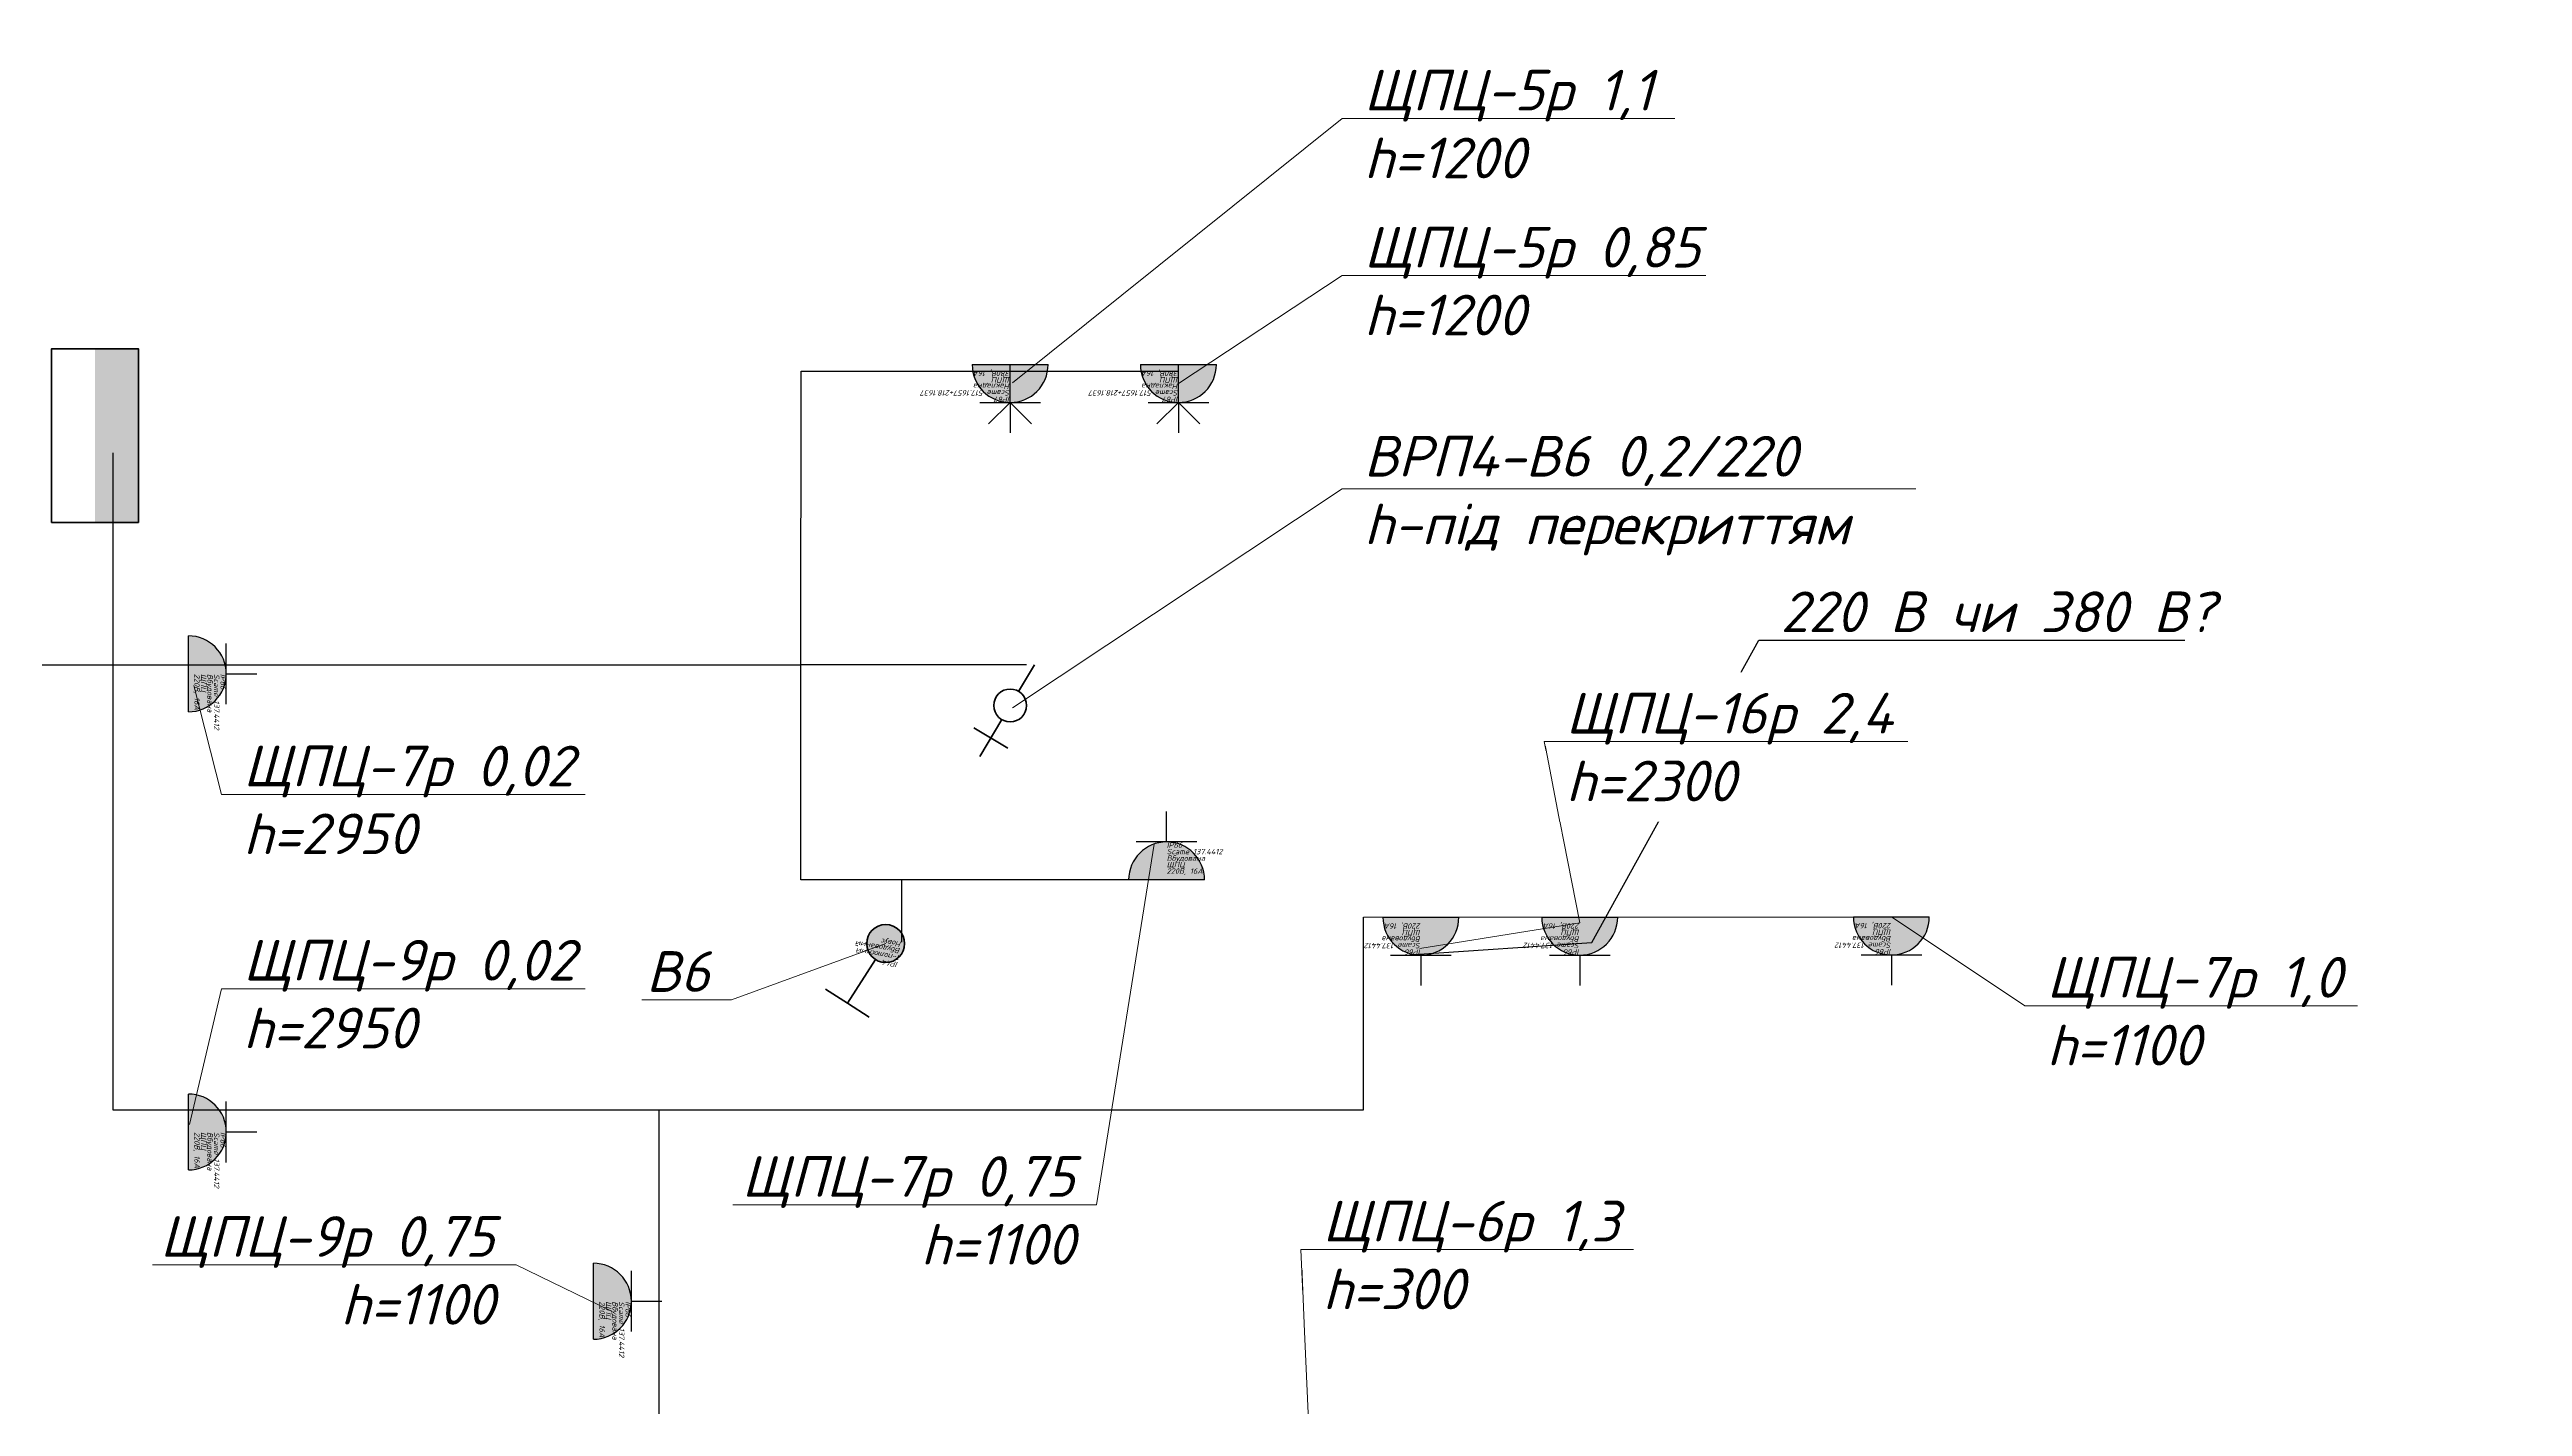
# Model space of a CAD drawing. Header units: millimetres. Extents: x -164867 to 807677, y -316775 to 513985.
# Drawn here: x -31061 to -19658, y 225977 to 232233 of the extents above; entities that cross this region are included whole.
import ezdxf
from ezdxf import colors
from ezdxf.entities.mleader import LeaderData, LeaderLine
from ezdxf.enums import TextEntityAlignment as Align
from ezdxf.math import Vec2, Vec3

# ---------------------------------------------------------------- set-up
doc = ezdxf.new("R2010")
doc.units = ezdxf.units.MM
doc.layers.get('Defpoints').update_dxf_attribs({"color": 140})
doc.layers.add('E_Hidden atributes', color=2, linetype='Continuous', plot=False)
for name, color, linetype, lineweight in [('E_В лотку', 5, 'Kabl_in_Lotok', 30), ('E_Вимикачі', 84, 'Continuous', 35), ('E_Обладнання', 84, 'Continuous', 35), ('E_Позначення', 7, 'Continuous', 15), ('E_Розп. мережі', 5, 'Continuous', 30), ('E_Щити', 1, 'Continuous', 50)]:
    doc.layers.add(name, color=color, linetype=linetype, lineweight=lineweight)
doc.styles.add('GOST 2.304', font='isocpeui.ttf')
doc.styles.add('orientation to layout', font='isocpeui.ttf')
doc.styles.add('ГОСТ 2.304', font='isocpeui.ttf')
doc.linetypes.add('Kabl_in_Lotok', pattern='A,10,[130,ltypeshp.shx,S=1,R=0,X=0,Y=0],1,[130,ltypeshp.shx,S=1,R=90,X=0,Y=-1],1,[130,ltypeshp.shx,S=1,R=0,X=0,Y=0],10', length=22)

# ---------------------------------------------------------------- blocks, each defined once
blk = doc.blocks.new('*U508')
h = blk.add_hatch(color=0)
h.dxf.hatch_style = 1
h.paths.add_polyline_path([(175, 100, 1), (-175, 100)])
at = {"color": 0, "lineweight": 30}
for q in [(-99, 374), (99, 374)]:
    blk.add_line((0, 275), q, dxfattribs=at)
at = {"color": 0, "linetype": 'Continuous', "lineweight": 30}
for p, q in [((0, 275), (0, 415)), ((0, 275), (0, 415)), ((0, 275), (0, 415)), ((140, 275), (-140, 275)), ((0, 275), (0, 100)), ((175, 100), (-175, 100))]:
    blk.add_line(p, q, dxfattribs=at)
blk.add_arc((0, 100), 175, 0, 180, dxfattribs=at)
at = {"color": 0, "style": 'orientation to layout'}
blk.add_attdef('AMOUNT', text='', height=150, dxfattribs=at).set_placement((147, 422), align=Align.MIDDLE_CENTER)
at = {"layer": 'E_Hidden atributes', "style": 'GOST 2.304'}
for tag, p in [('IP', (0, 248)), ('VENDOR', (0, 218)), ('INSTALATION', (0, 188)), ('LOCATION', (0, 158)), ('COLOR', (0, 100)), ('VOLTAGE_CURRENT', (0, 128))]:
    blk.add_attdef(tag, p, '', height=25, dxfattribs=at)
blk = doc.blocks.new('*U507')
h = blk.add_hatch(color=0)
h.dxf.hatch_style = 1
h.paths.add_polyline_path([(175, 100, 1), (-175, 100)])
at = {"color": 0, "linetype": 'Continuous', "lineweight": 30}
for p, q in [((0, 275), (0, 415)), ((0, 275), (0, 415)), ((0, 275), (0, 415)), ((140, 275), (-140, 275)), ((175, 100), (-175, 100))]:
    blk.add_line(p, q, dxfattribs=at)
blk.add_arc((0, 100), 175, 0, 180, dxfattribs=at)
at = {"color": 0, "style": 'orientation to layout'}
blk.add_attdef('AMOUNT', text='', height=150, dxfattribs=at).set_placement((147, 422), align=Align.MIDDLE_CENTER)
at = {"layer": 'E_Hidden atributes', "style": 'GOST 2.304'}
for tag, p in [('IP', (0, 248)), ('VENDOR', (0, 218)), ('INSTALATION', (0, 188)), ('LOCATION', (0, 158)), ('COLOR', (0, 100)), ('VOLTAGE_CURRENT', (0, 128))]:
    blk.add_attdef(tag, p, '', height=25, dxfattribs=at)
blk = doc.blocks.new('_None')
blk = doc.blocks.new('электровывод')
at = {"color": 0, "linetype": 'ByBlock', "lineweight": -2}
for p, q in [((-122.6, 123.9), (-204.8, 207)), ((-202.4, 127.2), (-125, 203.7)), ((-59.5, 60.1), (0, 0))]:
    blk.add_line(p, q, dxfattribs=at)
blk.add_circle((-91, 92), 44.9, dxfattribs=at)
blk = doc.blocks.new('*U275')
h = blk.add_hatch(color=0)
h.dxf.hatch_style = 1
h.paths.add_polyline_path([(88, 0, 1), (-88, 0, 1)])
at = {"color": 0}
for points in [[(127, 301), (17, 348)], [(34, 81), (127, 301)], [(238, 254), (127, 301)]]:
    blk.add_lwpolyline(points, dxfattribs=at)
blk.add_circle((0, 0), 87.5, dxfattribs=at)
at = {"layer": 'E_Hidden atributes', "style": 'GOST 2.304'}
for tag, p in [('TYPE', (-77, 42)), ('IP', (-72, 75)), ('INSTALATION', (-72, 10)), ('LOCATION', (-72, -20)), ('COLOR', (-72, -88)), ('VENDOR', (-72, -55))]:
    blk.add_attdef(tag, p, '', height=25, dxfattribs=at)
blk = doc.blocks.new('*U6')
at = {"lineweight": 40}
h = blk.add_hatch(color=0, dxfattribs=at)
h.dxf.hatch_style = 1
h.paths.add_polyline_path([(300, 150), (-300, 150), (-300, 0), (300, 0)])
at = {"color": 0}
blk.add_lwpolyline([(-300, 300), (300, 300), (300, 0), (-300, 0)], close=True, dxfattribs=at)

msp = doc.modelspace()

# ---------------------------------------------------------------- linework, layer by layer
at = {"layer": 'E_В лотку', "ltscale": 100}
for points in [[(-33223.1, 229396.52), (-27596.75, 229396.52), (-27595.03, 230750.43), (-25857.74, 230750.43)], [(-30768.54, 230373.85), (-30768.54, 227344.43), (-28251.88, 227344.43), (-28251.88, 221044.43), (-25820.16, 221044.43), (-25820.16, 219184.43), (-19658.01, 219183.76)], [(-28251.88, 227344.43), (-25002.49, 227344.43), (-25002.49, 228232.09), (-22576.56, 228233.76)]]:
    msp.add_lwpolyline(points, dxfattribs=at)
at = {"layer": 'E_Розп. мережі'}
for points in [[(-25910.06, 228404.6), (-27596.75, 228404.6), (-27596.75, 229421.52)], [(-27131.13, 228118.22), (-27131.13, 228404.6)]]:
    msp.add_lwpolyline(points, dxfattribs=at)

# ---------------------------------------------------------------- block references
at = {"layer": 'E_Вимикачі', "rotation": 170.2274402444637}
msp.add_blockref('*U275', (-27205.37, 228111.18), dxfattribs=at).add_auto_attribs({'INSTALATION': 'Вбудований', 'IP': 'IP44', 'LOCATION': 'Новус', 'TYPE': '1-полюсний'})
at = {"layer": 'E_Обладнання'}
for name, p, rotation, values in [('*U508', (-26631.61, 230880.3), 180, {'INSTALATION': 'Накладна', 'IP': 'IP67', 'VENDOR': 'Scame 517.1657+218.1637', 'LOCATION': 'ЩПЦ', 'VOLTAGE_CURRENT': '380В, 16А'}), ('*U508', (-25855.74, 230880.3), 180, {'INSTALATION': 'Накладна', 'IP': 'IP67', 'VENDOR': 'Scame 517.1657+218.1637', 'LOCATION': 'ЩПЦ', 'VOLTAGE_CURRENT': '380В, 16А'}), ('*U507', (-30520.62, 229354.57), 270, {'INSTALATION': 'Вбудована', 'IP': 'IP66', 'VENDOR': 'Scame 137.4412', 'LOCATION': 'ЩПЦ', 'VOLTAGE_CURRENT': '220В, 16А'}), ('*U507', (-22568.25, 228333.76), 180, {'INSTALATION': 'Вбудована', 'IP': 'IP66', 'VENDOR': 'Scame 137.4412', 'LOCATION': 'ЩПЦ', 'VOLTAGE_CURRENT': '220В, 16А'}), ('*U507', (-30520.62, 227242.57), 270, {'INSTALATION': 'Вбудована', 'IP': 'IP66', 'VENDOR': 'Scame 137.4412', 'LOCATION': 'ЩПЦ', 'VOLTAGE_CURRENT': '220В, 16А'}), ('*U507', (-28653.18, 226462.2), 270, {'INSTALATION': 'Вбудована', 'IP': 'IP66', 'VENDOR': 'Scame 137.4412', 'LOCATION': 'ЩПЦ', 'VOLTAGE_CURRENT': '220В, 16А'})]:
    msp.add_blockref(name, p, dxfattribs=dict(at, rotation=rotation)).add_auto_attribs(values)
at = {"layer": 'E_Обладнання', "xscale": -1.687500000021705, "yscale": 1.687500000021705, "zscale": 1.687500000021704, "rotation": 193.9618102530623}
msp.add_blockref('электровывод', (-26519.94, 229396.52), dxfattribs=at)
at = {"layer": 'E_Обладнання'}
msp.add_blockref('*U507', (-25910.06, 228304.6), dxfattribs=at).add_auto_attribs({'INSTALATION': 'Вбудована', 'IP': 'IP66', 'VENDOR': 'Scame 137.4412', 'LOCATION': 'ЩПЦ', 'VOLTAGE_CURRENT': '220В, 16А'})
at = {"layer": 'E_Щити', "xscale": 1.334241390506637, "yscale": 1.334241390506637, "zscale": 1.334241390506637, "rotation": 89.99999999999999}
msp.add_blockref('*U6', (-30650.96, 230453.18), dxfattribs=at)

# ---------------------------------------------------------------- next in the draw order: leaders
at = {"layer": 'Defpoints', "color": 2, "ltscale": 100}
ml = msp.add_multileader_mtext('Standard', dxfattribs=at)
ml.set_content('220 В чи 380 В?', color=2, style='ГОСТ 2.304')
ml.set_leader_properties(color=256, linetype='ByLayer', lineweight=-1)
ml.set_arrow_properties(name='NONE')
ml.build(insert=Vec2(0, 0))
ml.multileader.update_dxf_attribs({"has_dogleg": 0, "text_left_attachment_type": 6, "text_right_attachment_type": 6, "text_top_attachment_type": 10, "dogleg_length": 0, "arrow_head_size": 1})
ctx = ml.context
ctx.base_point, ctx.char_height, ctx.arrow_head_size, ctx.landing_gap_size, ctx.plane_origin = Vec3(-23179.11, 229509.3), 187.5, 1, 100, Vec3(-24573.65, 228821.38)
ctx.left_attachment, ctx.right_attachment = 6, 6
notes = []
notes.append((ctx, [(0, (1, 1, 0), (-23179.11, 229509.3), (1, 0), 0, [(0, [(-24768.98, 228061.2), (-23949.98, 228115.78)], 0, [])])]))
ctx.mtext.insert, ctx.mtext.flow_direction = Vec3(-23079.11, 229734.3), 5
ctx.mtext.has_bg_fill, ctx.mtext.bg_color, ctx.mtext.bg_scale_factor, ctx.mtext.bg_transparency, ctx.mtext.use_window_bg_color = 1, -1027028792, 1.5, 0, 1
at = {"layer": 'E_Позначення'}
ml = msp.add_multileader_mtext('Standard', dxfattribs=at)
ml.set_content('ЩПЦ-5р 0,85\\Ph=1200', color=256, style='ГОСТ 2.304')
ml.set_leader_properties(color=256, linetype='ByLayer', lineweight=-1)
ml.set_arrow_properties(name='NONE')
ml.build(insert=Vec2(0, 0))
ml.multileader.update_dxf_attribs({"has_dogleg": 0, "text_left_attachment_type": 6, "text_right_attachment_type": 6, "text_top_attachment_type": 10, "dogleg_length": 0, "arrow_head_size": 1})
ctx = ml.context
ctx.base_point, ctx.char_height, ctx.arrow_head_size, ctx.landing_gap_size, ctx.plane_origin = Vec3(-25100.23, 231190.11), 187.5, 1, 100, Vec3(-26239.7, 232858.13)
ctx.left_attachment, ctx.right_attachment = 6, 6
notes.append((ctx, [(0, (1, 1, 0), (-25100.23, 231190.11), (1, 0), 0, [(3, [(-25855.74, 230692.8)], 0, [])])]))
ctx.mtext.insert, ctx.mtext.flow_direction = Vec3(-25000.23, 231415.11), 5
ctx.mtext.has_bg_fill, ctx.mtext.bg_color, ctx.mtext.bg_scale_factor, ctx.mtext.bg_transparency, ctx.mtext.use_window_bg_color = 1, -1027028792, 1.5, 0, 1
ml = msp.add_multileader_mtext('Standard', dxfattribs=at)
ml.set_content('ЩПЦ-9р 0,02\\Ph=2950', color=256, style='ГОСТ 2.304')
ml.set_leader_properties(color=256, linetype='ByLayer', lineweight=-1)
ml.set_arrow_properties(name='NONE')
ml.build(insert=Vec2(0, 0))
ml.multileader.update_dxf_attribs({"has_dogleg": 0, "text_left_attachment_type": 6, "text_right_attachment_type": 6, "text_top_attachment_type": 10, "dogleg_length": 0, "arrow_head_size": 1})
ctx = ml.context
ctx.base_point, ctx.char_height, ctx.arrow_head_size, ctx.landing_gap_size, ctx.plane_origin = Vec3(-30267.93, 227903.19), 187.5, 1, 100, Vec3(-34750.91, 228950.87)
ctx.left_attachment, ctx.right_attachment = 6, 6
notes.append((ctx, [(0, (1, 1, 0), (-30267.93, 227903.19), (1, 0), 0, [(2, [(-30414.71, 227277.21)], 0, [])])]))
ctx.mtext.insert, ctx.mtext.flow_direction = Vec3(-30167.93, 228128.19), 5
ctx.mtext.has_bg_fill, ctx.mtext.bg_color, ctx.mtext.bg_scale_factor, ctx.mtext.bg_transparency, ctx.mtext.use_window_bg_color = 1, -1027028792, 1.5, 0, 1
ml = msp.add_multileader_mtext('Standard', dxfattribs=at)
ml.set_content('В6', color=256, style='ГОСТ 2.304')
ml.set_leader_properties(color=256, linetype='ByLayer', lineweight=-1)
ml.set_arrow_properties(name='NONE')
ml.build(insert=Vec2(0, 0))
ml.multileader.update_dxf_attribs({"has_dogleg": 0, "text_left_attachment_type": 6, "text_right_attachment_type": 6, "dogleg_length": 0, "arrow_head_size": 1})
ctx = ml.context
ctx.base_point, ctx.char_height, ctx.arrow_head_size, ctx.landing_gap_size, ctx.plane_origin = Vec3(-28404.46, 227851.02), 187.5, 1, 100, Vec3(-27338.95, 226073.09)
ctx.left_attachment, ctx.right_attachment, ctx.text_align_type = 6, 6, 2
notes.append((ctx, [(1, (1, 1, 0), (-27916.68, 227851.02), (-1, 0), 0, [(2, [(-27205.37, 228111.18)], 0, [])])]))
ctx.mtext.insert, ctx.mtext.alignment, ctx.mtext.flow_direction = Vec3(-28016.68, 228076.02), 3, 5
ctx.mtext.has_bg_fill, ctx.mtext.bg_color, ctx.mtext.bg_scale_factor, ctx.mtext.bg_transparency, ctx.mtext.use_window_bg_color = 1, -1027028792, 1.5, 0, 1
ml = msp.add_multileader_mtext('Standard', dxfattribs=at)
ml.set_content('ЩПЦ-9р 0,75\\Ph=1100', color=256, style='ГОСТ 2.304')
ml.set_leader_properties(color=256, linetype='ByLayer', lineweight=-1)
ml.set_arrow_properties(name='NONE')
ml.build(insert=Vec2(0, 0))
ml.multileader.update_dxf_attribs({"has_dogleg": 0, "text_left_attachment_type": 6, "text_right_attachment_type": 6, "text_top_attachment_type": 10, "dogleg_length": 0, "arrow_head_size": 1})
ctx = ml.context
ctx.base_point, ctx.char_height, ctx.arrow_head_size, ctx.landing_gap_size, ctx.plane_origin = Vec3(-30676.21, 226629.56), 187.5, 1, 100, Vec3(-34241.19, 225299.95)
ctx.left_attachment, ctx.right_attachment, ctx.text_align_type = 6, 6, 2
notes.append((ctx, [(1, (1, 1, 0), (-28909.02, 226629.56), (-1, 0), 0, [(2, [(-28472.3, 226418.36)], 0, [])])]))
ctx.mtext.insert, ctx.mtext.alignment, ctx.mtext.flow_direction = Vec3(-29009.02, 226854.56), 3, 5
ctx.mtext.has_bg_fill, ctx.mtext.bg_color, ctx.mtext.bg_scale_factor, ctx.mtext.bg_transparency, ctx.mtext.use_window_bg_color = 1, -1027028792, 1.5, 0, 1
ml = msp.add_multileader_mtext('Standard', dxfattribs=at)
ml.set_content('ЩПЦ-6р 1,3\\Ph=300', color=256, style='ГОСТ 2.304')
ml.set_leader_properties(color=256, linetype='ByLayer', lineweight=-1)
ml.set_arrow_properties(name='NONE')
ml.build(insert=Vec2(0, 0))
ml.multileader.update_dxf_attribs({"has_dogleg": 0, "text_left_attachment_type": 6, "text_right_attachment_type": 6, "text_top_attachment_type": 10, "dogleg_length": 0, "arrow_head_size": 1})
ctx = ml.context
ctx.base_point, ctx.char_height, ctx.arrow_head_size, ctx.landing_gap_size, ctx.plane_origin = Vec3(-25290.8, 226700.27), 187.5, 1, 100, Vec3(-29449.11, 226978.06)
ctx.left_attachment, ctx.right_attachment = 6, 6
notes.append((ctx, [(0, (1, 1, 0), (-25290.8, 226700.27), (1, 0), 0, [(0, [(-25876.76, 225361.34), (-25222.18, 225166.02)], 0, [])])]))
ctx.mtext.insert, ctx.mtext.flow_direction = Vec3(-25190.8, 226925.27), 5
ctx.mtext.has_bg_fill, ctx.mtext.bg_color, ctx.mtext.bg_scale_factor, ctx.mtext.bg_transparency, ctx.mtext.use_window_bg_color = 1, -1027028792, 1.5, 0, 1
for ctx, leaders in notes:
    for number, flags, end, landing, length, lines in leaders:
        leader = LeaderData()
        leader.index, (leader.has_last_leader_line, leader.has_dogleg_vector, leader.attachment_direction) = number, flags
        leader.last_leader_point, leader.dogleg_vector, leader.dogleg_length = Vec3(end), Vec3(landing), length
        for number, points, colour, breaks in lines:
            line = LeaderLine()
            line.index, line.vertices, line.color, line.breaks = number, Vec3.list(points), colors.encode_raw_color(colour), breaks
            leader.lines.append(line)
        ctx.leaders.append(leader)

# ---------------------------------------------------------------- next in the draw order: block references
at = {"layer": 'E_Обладнання', "rotation": 180}
for p in [(-24737.62, 228332.09), (-24005.28, 228332.78)]:
    msp.add_blockref('*U507', p, dxfattribs=at).add_auto_attribs({'INSTALATION': 'Вбудована', 'IP': 'IP66', 'VENDOR': 'Scame 137.4412', 'LOCATION': 'ЩПЦ', 'VOLTAGE_CURRENT': '220В, 16А'})

# ---------------------------------------------------------------- next in the draw order: leaders
at = {"layer": 'E_Позначення'}
ml = msp.add_multileader_mtext('Standard', dxfattribs=at)
ml.set_content('ЩПЦ-5р 1,1\\Ph=1200', color=256, style='ГОСТ 2.304')
ml.set_leader_properties(color=256, linetype='ByLayer', lineweight=-1)
ml.set_arrow_properties(name='NONE')
ml.build(insert=Vec2(0, 0))
ml.multileader.update_dxf_attribs({"has_dogleg": 0, "text_left_attachment_type": 6, "text_right_attachment_type": 6, "text_top_attachment_type": 10, "dogleg_length": 0, "arrow_head_size": 1})
ctx = ml.context
ctx.base_point, ctx.char_height, ctx.arrow_head_size, ctx.landing_gap_size, ctx.plane_origin = Vec3(-25100.23, 231914.08), 187.5, 1, 100, Vec3(-26239.7, 233843.88)
ctx.left_attachment, ctx.right_attachment = 6, 6
notes = []
notes.append((ctx, [(0, (1, 1, 0), (-25100.23, 231914.08), (1, 0), 0, [(3, [(-26620.07, 230696.02)], 0, [])])]))
ctx.mtext.insert, ctx.mtext.flow_direction = Vec3(-25000.23, 232139.08), 5
ctx.mtext.has_bg_fill, ctx.mtext.bg_color, ctx.mtext.bg_scale_factor, ctx.mtext.bg_transparency, ctx.mtext.use_window_bg_color = 1, -1027028792, 1.5, 0, 1
ml = msp.add_multileader_mtext('Standard', dxfattribs=at)
ml.set_content('ВРП4-В6 0,2/220\\Ph-під перекриттям', color=256, style='ГОСТ 2.304')
ml.set_leader_properties(color=256, linetype='ByLayer', lineweight=-1)
ml.set_arrow_properties(name='NONE')
ml.build(insert=Vec2(0, 0))
ml.multileader.update_dxf_attribs({"has_dogleg": 0, "text_left_attachment_type": 6, "text_right_attachment_type": 6, "dogleg_length": 0, "arrow_head_size": 1})
ctx = ml.context
ctx.base_point, ctx.char_height, ctx.arrow_head_size, ctx.landing_gap_size, ctx.plane_origin = Vec3(-25100.23, 230207.82), 187.5, 1, 100, Vec3(-5477.16, 227905.81)
ctx.left_attachment, ctx.right_attachment = 6, 6
notes.append((ctx, [(0, (1, 1, 0), (-25100.23, 230207.82), (1, 0), 0, [(0, [(-26621.4, 229197.48)], 0, [])])]))
ctx.mtext.insert, ctx.mtext.flow_direction = Vec3(-25000.23, 230451.57), 5
ctx.mtext.has_bg_fill, ctx.mtext.bg_color, ctx.mtext.bg_scale_factor, ctx.mtext.bg_transparency, ctx.mtext.use_window_bg_color = 1, -1027028792, 1.5, 0, 1
ml = msp.add_multileader_mtext('Standard', dxfattribs=at)
ml.set_content('ЩПЦ-7р 0,02\\Ph=2950', color=256, style='ГОСТ 2.304')
ml.set_leader_properties(color=256, linetype='ByLayer', lineweight=-1)
ml.set_arrow_properties(name='NONE')
ml.build(insert=Vec2(0, 0))
ml.multileader.update_dxf_attribs({"has_dogleg": 0, "text_left_attachment_type": 6, "text_right_attachment_type": 6, "text_top_attachment_type": 10, "dogleg_length": 0, "arrow_head_size": 1})
ctx = ml.context
ctx.base_point, ctx.char_height, ctx.arrow_head_size, ctx.landing_gap_size, ctx.plane_origin = Vec3(-30267.93, 228798.38), 187.5, 1, 100, Vec3(-34750.91, 229846.06)
ctx.left_attachment, ctx.right_attachment = 6, 6
notes.append((ctx, [(0, (1, 1, 0), (-30267.93, 228798.38), (1, 0), 0, [(2, [(-30395.62, 229300.49)], 0, [])])]))
ctx.mtext.insert, ctx.mtext.flow_direction = Vec3(-30167.93, 229023.38), 5
ctx.mtext.has_bg_fill, ctx.mtext.bg_color, ctx.mtext.bg_scale_factor, ctx.mtext.bg_transparency, ctx.mtext.use_window_bg_color = 1, -1027028792, 1.5, 0, 1
ml = msp.add_multileader_mtext('Standard', dxfattribs=at)
ml.set_content('ЩПЦ-7р 0,75\\Ph=1100', color=256, style='ГОСТ 2.304')
ml.set_leader_properties(color=256, linetype='ByLayer', lineweight=-1)
ml.set_arrow_properties(name='NONE')
ml.build(insert=Vec2(0, 0))
ml.multileader.update_dxf_attribs({"has_dogleg": 0, "text_left_attachment_type": 6, "text_right_attachment_type": 6, "text_top_attachment_type": 10, "dogleg_length": 0, "arrow_head_size": 1})
ctx = ml.context
ctx.base_point, ctx.char_height, ctx.arrow_head_size, ctx.landing_gap_size, ctx.plane_origin = Vec3(-28009.4, 226906.13), 187.5, 1, 100, Vec3(-32647.08, 226911.6)
ctx.left_attachment, ctx.right_attachment, ctx.text_align_type = 6, 6, 2
notes.append((ctx, [(1, (1, 1, 0), (-26233.55, 226906.13), (-1, 0), 0, [(2, [(-25967.26, 228569.99)], 0, [])])]))
ctx.mtext.insert, ctx.mtext.alignment, ctx.mtext.flow_direction = Vec3(-26333.55, 227131.13), 3, 5
ctx.mtext.has_bg_fill, ctx.mtext.bg_color, ctx.mtext.bg_scale_factor, ctx.mtext.bg_transparency, ctx.mtext.use_window_bg_color = 1, -1027028792, 1.5, 0, 1
ml = msp.add_multileader_mtext('Standard', dxfattribs=at)
ml.set_content('ЩПЦ-7р 1,0\\Ph=1100', color=256, style='ГОСТ 2.304')
ml.set_leader_properties(color=256, linetype='ByLayer', lineweight=-1)
ml.set_arrow_properties(name='NONE')
ml.build(insert=Vec2(0, 0))
ml.multileader.update_dxf_attribs({"has_dogleg": 0, "text_left_attachment_type": 6, "text_right_attachment_type": 6, "text_top_attachment_type": 10, "dogleg_length": 0, "arrow_head_size": 1})
ctx = ml.context
ctx.base_point, ctx.char_height, ctx.arrow_head_size, ctx.landing_gap_size, ctx.plane_origin = Vec3(-21952.47, 227824.45), 187.5, 1, 100, Vec3(-29248.08, 228948.13)
ctx.left_attachment, ctx.right_attachment = 6, 6
notes.append((ctx, [(0, (1, 1, 0), (-21952.47, 227824.45), (1, 0), 0, [(2, [(-22568.25, 228233.76)], 0, [])])]))
ctx.mtext.insert, ctx.mtext.flow_direction = Vec3(-21852.47, 228049.45), 5
ctx.mtext.has_bg_fill, ctx.mtext.bg_color, ctx.mtext.bg_scale_factor, ctx.mtext.bg_transparency, ctx.mtext.use_window_bg_color = 1, -1027028792, 1.5, 0, 1
for ctx, leaders in notes:
    for number, flags, end, landing, length, lines in leaders:
        leader = LeaderData()
        leader.index, (leader.has_last_leader_line, leader.has_dogleg_vector, leader.attachment_direction) = number, flags
        leader.last_leader_point, leader.dogleg_vector, leader.dogleg_length = Vec3(end), Vec3(landing), length
        for number, points, colour, breaks in lines:
            line = LeaderLine()
            line.index, line.vertices, line.color, line.breaks = number, Vec3.list(points), colors.encode_raw_color(colour), breaks
            leader.lines.append(line)
        ctx.leaders.append(leader)

# ---------------------------------------------------------------- next in the draw order: linework, layer by layer
at = {"layer": 'E_Розп. мережі', "ltscale": 100}
msp.add_lwpolyline([(-26556.41, 229396.52), (-27596.75, 229396.52)], dxfattribs=at)

# ---------------------------------------------------------------- next in the draw order: leaders
at = {"layer": 'E_Позначення'}
ml = msp.add_multileader_mtext('Standard', dxfattribs=at)
ml.set_content('ЩПЦ-16р 2,4\\Ph=2300', color=256, style='ГОСТ 2.304')
ml.set_leader_properties(color=256, linetype='ByLayer', lineweight=-1)
ml.set_arrow_properties(name='NONE')
ml.build(insert=Vec2(0, 0))
ml.multileader.update_dxf_attribs({"has_dogleg": 0, "text_left_attachment_type": 6, "text_right_attachment_type": 6, "text_top_attachment_type": 10, "dogleg_length": 0, "arrow_head_size": 1})
ctx = ml.context
ctx.base_point, ctx.char_height, ctx.arrow_head_size, ctx.landing_gap_size, ctx.plane_origin = Vec3(-24169.07, 229041.96), 187.5, 1, 100, Vec3(-31464.67, 230165.64)
ctx.left_attachment, ctx.right_attachment = 6, 6
notes = []
notes.append((ctx, [(0, (1, 1, 0), (-24169.07, 229041.96), (1, 0), 0, [(0, [(-24742.23, 228087.94), (-24005.28, 228206.35)], 0, [])])]))
ctx.mtext.insert, ctx.mtext.flow_direction = Vec3(-24069.07, 229266.96), 5
ctx.mtext.has_bg_fill, ctx.mtext.bg_color, ctx.mtext.bg_scale_factor, ctx.mtext.bg_transparency, ctx.mtext.use_window_bg_color = 1, -1027028792, 1.5, 0, 1
for ctx, leaders in notes:
    for number, flags, end, landing, length, lines in leaders:
        leader = LeaderData()
        leader.index, (leader.has_last_leader_line, leader.has_dogleg_vector, leader.attachment_direction) = number, flags
        leader.last_leader_point, leader.dogleg_vector, leader.dogleg_length = Vec3(end), Vec3(landing), length
        for number, points, colour, breaks in lines:
            line = LeaderLine()
            line.index, line.vertices, line.color, line.breaks = number, Vec3.list(points), colors.encode_raw_color(colour), breaks
            leader.lines.append(line)
        ctx.leaders.append(leader)

doc.saveas('drawing.dxf')
